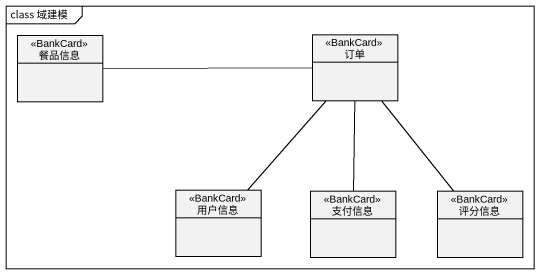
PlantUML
@startuml
mainframe class 域建模
hide circle
hide empty members
class 餐品信息 <<BankCard>>
class 订单 <<BankCard>>
class 用户信息 <<BankCard>>
class 支付信息 <<BankCard>>
class 评分信息 <<BankCard>>
餐品信息 -right- 订单
订单 -- 用户信息
订单 -- 支付信息
订单 -- 评分信息
@enduml
